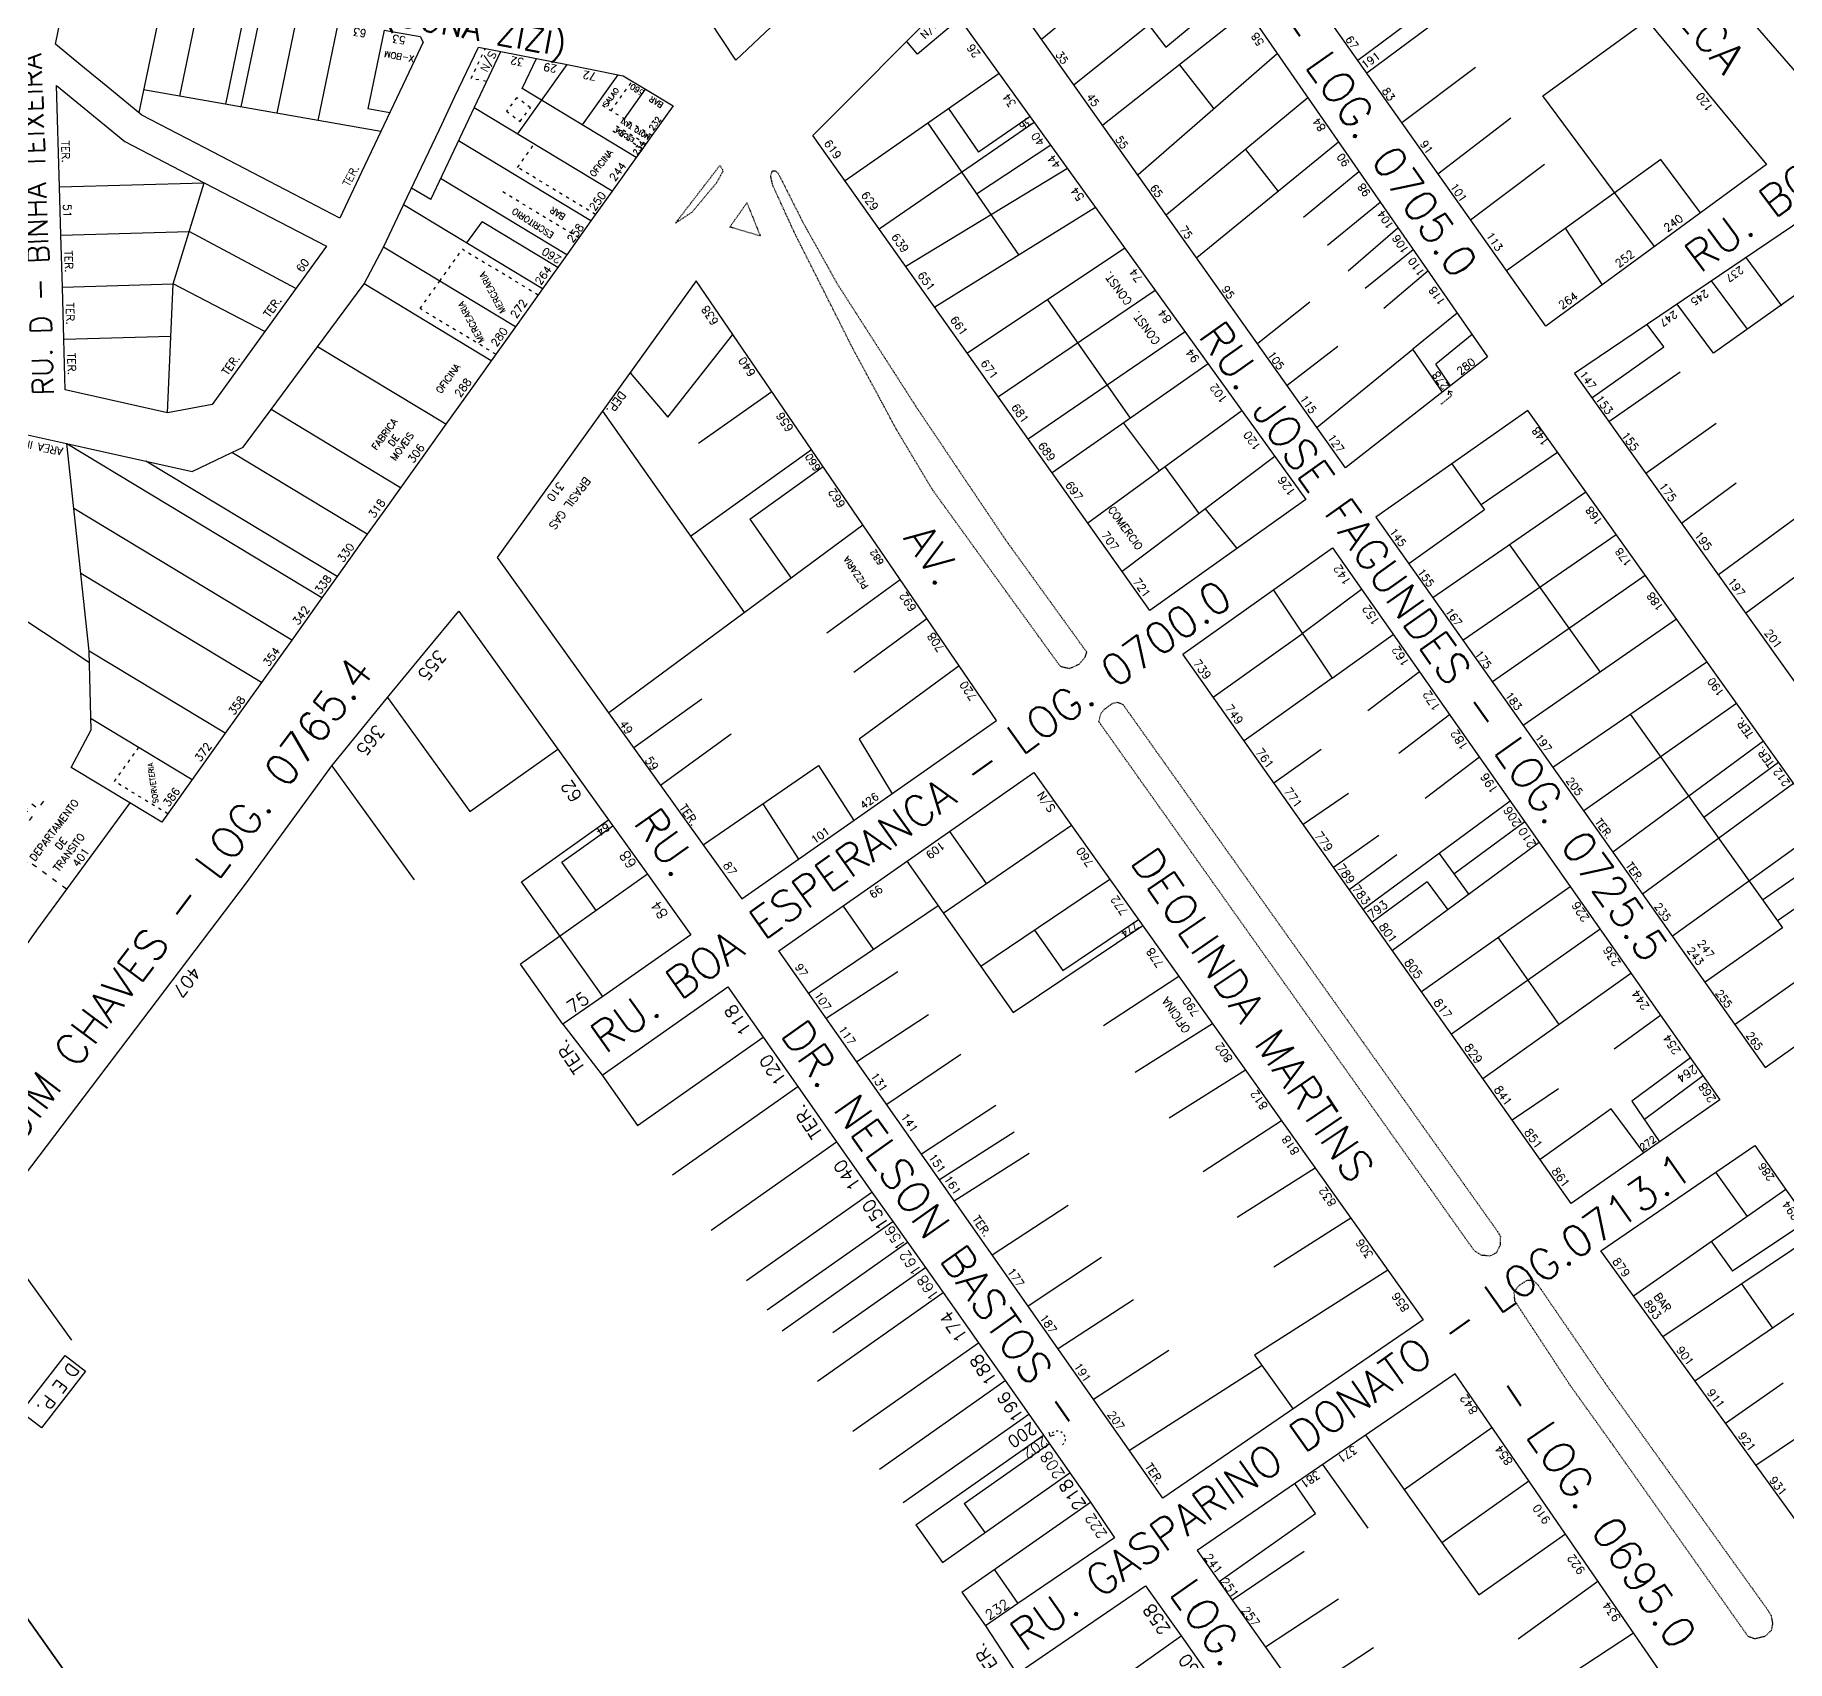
# Model space of a CAD drawing. Extents: x 714896 to 749292, y 8417558 to 8447149.
# Drawn here: x 739673.9 to 740010.7, y 8424883.3 to 8425195.8 of the extents above; entities that cross this region are included whole.
import ezdxf

# ---------------------------------------------------------------- set-up
doc = ezdxf.new("R2010")
doc.units = 0
doc.header["$MEASUREMENT"] = 0
doc.linetypes.add('ACAD_ISO03W100', pattern=[30, 12, -18])
for name, color, linetype in [('LOTE', 7, 'CONTINUOUS'), ('NUM-PORTA', 7, 'CONTINUOUS'), ('QUADRA', 6, 'CONTINUOUS'), ('REFERENCIA', 7, 'CONTINUOUS'), ('TEXTO', 7, 'CONTINUOUS'), ('TEXTODERUA', 3, 'CONTINUOUS')]:
    doc.layers.add(name, color=color, linetype=linetype)
doc.styles.add('ROMANS', font='ROMANS.SHX', dxfattribs={"height": 1.5})

msp = doc.modelspace()

# ---------------------------------------------------------------- linework, layer by layer
at = {"layer": 'LOTE', "color": 7}
for p, q in [((739894.97, 8425217.69, 514.87), (739867.43, 8425195.03, 521.22)), ((739901.37, 8425208.48, 514.87), (739873.66, 8425186.24, 521.22)), ((739891.3, 8425193.49, 519.41), (739904.28, 8425204.3, 514.87)), ((739942.13, 8425201.29, 515.83), (739928.2, 8425190.93, 515.13)), ((739949.7, 8425203.19, 516.12), (739929.93, 8425188.48, 515.13)), ((739851.64, 8425198.96, 525.82), (739843.55, 8425192.14, 524.89)), ((739907, 8425200.38, 514.87), (739879.18, 8425178.47, 521.22)), ((739963.77, 8425184.15, 516.21), (739983.79, 8425198.68, 516.81)), ((739843.55, 8425192.14, 524.89), (739841.51, 8425194.6, 525.82)), ((739888.08, 8425197.63, 519.64), (739891.3, 8425193.49, 519.02)), ((739912.69, 8425192.19, 514.87), (739885.94, 8425168.94, 521.22)), ((739859.22, 8425188.43, 525.83), (739829.63, 8425167.81, 516.09)), ((739893.94, 8425190.09, 518.52), (739900.52, 8425181.61, 517.25)), ((739950.82, 8425189.57, 515.93), (739936.62, 8425178.93, 515.13)), ((739849.51, 8425181.67, 522.4), (739855.26, 8425173.33, 522.17)), ((739918.55, 8425183.75, 514.87), (739891.39, 8425161.25, 521.22)), ((739985.2, 8425155.15, 518.01), (739963.77, 8425184.15, 516.21)), ((739866, 8425179.01, 525.84), (739836.21, 8425158.53, 516.11)), ((739845.52, 8425178.89, 522.46), (739863.03, 8425153.48, 521.76)), ((739865.19, 8425180.15, 525.84), (739855.26, 8425173.33, 522.6)), ((739957.61, 8425179.83, 516.05), (739943.58, 8425169.11, 515.13)), ((739869.16, 8425174.63, 525.84), (739854.92, 8425165.25, 521.25)), ((739924.47, 8425175.22, 514.87), (739897.26, 8425152.97, 521.22)), ((739906.57, 8425173.82, 516.08), (739912.86, 8425165.72, 514.87)), ((739964.06, 8425170.92, 516.22), (739949.88, 8425160.22, 515.13)), ((739986.46, 8425171.92, 518.61), (739956.77, 8425150.52, 515.13)), ((739994.08, 8425161.64, 518.01), (739986.46, 8425171.92, 518.61)), ((739872.37, 8425170.17, 525.84), (739841.31, 8425151.34, 516.12)), ((739917.75, 8425160.8, 518.47), (739928.38, 8425169.59, 514.87)), ((739877.79, 8425162.65, 525.85), (739846.86, 8425143.52, 516.13)), ((739922.39, 8425155.4, 518.35), (739932.47, 8425163.7, 514.87)), ((739926.32, 8425150.49, 518.31), (739935.91, 8425158.75, 514.87)), ((739975.21, 8425147.83, 518.01), (739968.14, 8425158.71, 516.46)), ((739883.41, 8425154.84, 525.85), (739853.13, 8425134.68, 516.15)), ((739929.63, 8425147.18, 518.21), (739938.81, 8425154.57, 514.87)), ((740021.8, 8425152.6, 515.62), (739996.56, 8425134.67, 517.08)), ((740009.71, 8425143.77, 517.06), (740002.81, 8425153.04, 515.71)), ((739933.2, 8425143.3, 518.17), (739941.65, 8425150.48, 514.87)), ((740003.08, 8425139.3, 517.06), (739996.18, 8425148.56, 515.71)), ((739889.25, 8425146.74, 525.86), (739859.09, 8425126.27, 516.17)), ((739884.52, 8425122.17, 521.13), (739868.59, 8425144.92, 521.52)), ((739918.94, 8425144.5, 519.58), (739908.94, 8425136.5, 521.22)), ((739996.56, 8425134.67, 517.08), (739989.55, 8425144.08, 515.71)), ((739947.28, 8425142.37, 514.87), (739938.74, 8425135.44)), ((739795.54, 8425122.39, 519.46), (739808.06, 8425138.28, 519.87)), ((739894.98, 8425138.78, 525.86), (739864.84, 8425118.17, 516.15)), ((739950.15, 8425138.25, 514.94), (739943.17, 8425132.55, 516.59)), ((739987.01, 8425135.88, 516.81), (739983.81, 8425140.21, 515.71)), ((739924.38, 8425135.97, 519.62), (739914.63, 8425128.48, 521.22)), ((739938.76, 8425135.4, 516.88), (739920.39, 8425120.37, 521.22)), ((739973.19, 8425126.1, 520.54), (739987.01, 8425135.88, 516.81)), ((739788.29, 8425130.9, 519.87), (739795.54, 8425122.39, 519.46)), ((739899.43, 8425132.6, 525.87), (739869.42, 8425111.7, 516.19)), ((739976.45, 8425121.54, 520.54), (739990.13, 8425131.1, 517.42)), ((739801.48, 8425117.36, 519.39), (739815.56, 8425127.29, 519.87)), ((740043.75, 8425126, 515.73), (739997.52, 8425092.04, 520.54)), ((739783, 8425123.54, 519.87), (739810.28, 8425084.77, 519.01)), ((739905.9, 8425123.61, 525.88), (739876.32, 8425101.97, 516.21)), ((739883.18, 8425121.24, 520.82), (739890.05, 8425111.97, 520.7)), ((739983.55, 8425111.6, 520.54), (739997.1, 8425121.24, 518.06)), ((739799.91, 8425099.51, 518.96), (739823.15, 8425116.17, 519.87)), ((739912.27, 8425114.78, 525.88), (739882.9, 8425092.69, 516.23)), ((739966.6, 8425115.58, 520.76), (739951.87, 8425105.52, 522.94)), ((739811.31, 8425102.76, 519.32), (739825.4, 8425112.87, 519.87)), ((739891.13, 8425112.76, 520.93), (739897.68, 8425103.78, 520.6)), ((739946.28, 8425113.38, 523.8), (739952.55, 8425104.57, 523.8)), ((739972.04, 8425107.94, 520.76), (739942.64, 8425087.62, 523.77)), ((739990.41, 8425101.99, 520.54), (740000.93, 8425109.77, 518.66)), ((739904.98, 8425097.14, 519.65), (739898.92, 8425104.72, 520.8)), ((739952.55, 8425104.57, 522.91), (739937.98, 8425094.19, 523.77)), ((739833.07, 8425101.64, 519.87), (739784.19, 8425065.52, 516.72)), ((739811.31, 8425102.76, 519.32), (739819.27, 8425091.45, 519.36)), ((740026.37, 8425102.06, 518.09), (740002.75, 8425084.72, 520.54)), ((739977.87, 8425099.76, 520.76), (739948.4, 8425079.47, 523.77)), ((739957.37, 8425097.81, 523.8), (739974.78, 8425073.38, 523.8)), ((739826.12, 8425080.93, 519.31), (739840.23, 8425091.15, 519.87)), ((739983.44, 8425091.94, 520.76), (739954.06, 8425071.47, 523.77)), ((739911.95, 8425089.14, 521.88), (739923.24, 8425072.2, 522.76)), ((739928.92, 8425089.23, 521.83), (739917.54, 8425080.76, 522.55)), ((739831.34, 8425073.36, 519.36), (739845.32, 8425083.7, 519.87)), ((739989.44, 8425083.54, 520.76), (739959.98, 8425063.11, 523.77)), ((739900.38, 8425068.57, 524.65), (739917.54, 8425080.76, 522.55)), ((739923.24, 8425072.2, 522.76), (739934.97, 8425080.61, 521.83)), ((739851.53, 8425074.6, 519.87), (739832.32, 8425060.5, 519.37)), ((739940.02, 8425073.43, 521.83), (739930.13, 8425065.9, 522.75)), ((739965.65, 8425055.11, 523.77), (739995.27, 8425075.35, 520.76)), ((739923.24, 8425072.2, 522.76), (739906.33, 8425060.16, 524.65)), ((739802.09, 8425068.14, 518.43), (739789.01, 8425058.79, 516.72)), ((740001, 8425067.31, 520.76), (739971.62, 8425046.68, 523.77)), ((739945.84, 8425065.14, 521.83), (739936.06, 8425057.69, 522.8)), ((739980.55, 8425065.29, 523.8), (740009.81, 8425024.23, 523.8)), ((739807.75, 8425061.42, 518.53), (739794.18, 8425051.58, 516.72)), ((739832.32, 8425060.5, 519.37), (739838.66, 8425049.99, 519.9)), ((740006.15, 8425060.09, 520.76), (739977.22, 8425038.76, 523.77)), ((739757.53, 8425046.55), (739774.4, 8425058.55)), ((739912.06, 8425052.05, 524.65), (739921.17, 8425058.55, 523.45)), ((739951.55, 8425057, 521.83), (739941.13, 8425049.07, 522.9)), ((739802.38, 8425040.14, 516.72), (739824.5, 8425055.44, 519.17)), ((739824.5, 8425055.44, 519.17), (739831.31, 8425044.85, 519.9)), ((740009.06, 8425056.02, 520.76), (739994.7, 8425045.43, 522.25)), ((739917.66, 8425044.13, 524.65), (739926.41, 8425050.07, 523.58)), ((740011.96, 8425051.95, 520.76), (739982.91, 8425030.7, 526.89)), ((739813.81, 8425048.05, 519.17), (739820.67, 8425037.38, 519.9)), ((739957.49, 8425048.54, 521.83), (739929.24, 8425027.75, 524.65)), ((739767.44, 8425033.05), (739784.16, 8425044.95)), ((739775.2, 8425036.86), (739784.98, 8425043.81)), ((739848.51, 8425027.05, 520.92), (739873.16, 8425043.94, 521.48)), ((739960.27, 8425044.59, 521.83), (739946.64, 8425034.55, 523.19)), ((740017.87, 8425043.65, 520.76), (739988.65, 8425022.62, 523.77)), ((739849.71, 8425042.72, 521.13), (739856.76, 8425032.7, 520.92)), ((739923.5, 8425035.86, 524.65), (739932.25, 8425042.04, 523.63)), ((739963.08, 8425040.58, 521.83), (739934.84, 8425019.84, 524.65)), ((740005.98, 8425029.6, 522.33), (740020.61, 8425039.81, 520.76)), ((739841.51, 8425037, 521.13), (739861.96, 8425007.95, 520.53)), ((739926.54, 8425031.56, 524.65), (739935.69, 8425038.29, 523.61)), ((739791.63, 8425034.55), (739767.21, 8425017.25)), ((739855.71, 8425016.83, 520.83), (739880.53, 8425033.56, 521.48)), ((739941.54, 8425033.07, 523.6), (739930.97, 8425025.3, 524.65)), ((740023.54, 8425035.69, 520.76), (740008.86, 8425025.57, 522.32)), ((739969.03, 8425032.1, 521.83), (739940.46, 8425011.88, 524.65)), ((739822.58, 8425011.67, 519.11), (739847.5, 8425028.5, 520.94)), ((739829.23, 8425028.39, 521.13), (739835.06, 8425020.1, 520.96)), ((740030.12, 8425026.47, 520.76), (740000.7, 8425005.6, 523.77)), ((739861.96, 8425007.95, 520.53), (739886.88, 8425024.64, 521.48)), ((739866.01, 8425023.77, 521.28), (739871.48, 8425016.01, 521.12)), ((739871.48, 8425016.01, 521.12), (739886.06, 8425025.78, 521.48)), ((739974.75, 8425023.96, 521.83), (739946.19, 8425003.78, 524.65)), ((740009.81, 8425024.23, 522.31), (739994.93, 8425013.74, 523.77)), ((739839.75, 8425015.74, 520.55), (739825.99, 8425006.81, 519.11)), ((739879.3, 8425005.45, 521.16), (739893.78, 8425014.94, 521.48)), ((739952.25, 8424995.22, 524.65), (739980.68, 8425015.52, 521.83)), ((739845.64, 8425007.46, 520.46), (739831.88, 8424998.42, 519.11)), ((739885.37, 8424996.46, 521.2), (739900.26, 8425005.82, 521.48)), ((739986.4, 8425007.38, 521.83), (739977.47, 8425000.91, 523.23)), ((739789.72, 8424986.22), (739813.87, 8425003.22)), ((739851.85, 8424999.87, 520.46), (739837.63, 8424990.23, 519.11)), ((739992.11, 8424999.24, 521.83), (739980.84, 8424990.87, 523.74)), ((739891.91, 8424987.71, 521.26), (739906.6, 8424996.9, 521.48)), ((739994.57, 8424995.74, 521.83), (739983.27, 8424987.39, 524.01)), ((739796.44, 8424976.72), (739820.54, 8424993.69)), ((739957.86, 8424987.28, 524.65), (739966.78, 8424993.32, 523.95)), ((739858.62, 8424990.06, 520.46), (739844.3, 8424980.73, 519.11)), ((739976.9, 8424989.42, 523.88), (739963.25, 8424979.66, 524.65)), ((739983.18, 8424980.95, 524.73), (739976.9, 8424989.42, 523.88)), ((739980.84, 8424990.87, 523.74), (739986.21, 8424983.06, 524.73)), ((739898.44, 8424977.35, 521.34), (739913.49, 8424987.2, 521.48)), ((739803.9, 8424966.08), (739828, 8424983.06)), ((739862.12, 8424984.93, 520.49), (739847.76, 8424975.79, 519.11)), ((739864.99, 8424980.84, 520.49), (739850.63, 8424971.7, 519.11)), ((739904.98, 8424968.59, 521.47), (739920, 8424978.05, 521.48)), ((740003.12, 8424968.72, 524.49), (739996.99, 8424977.25, 524.39)), ((739810.71, 8424956.42), (739834.79, 8424973.38)), ((740010.48, 8424973.91, 524.39), (739981.2, 8424953.4, 525.05)), ((739872.52, 8424970.86, 520.58), (739857.92, 8424961.32, 519.11)), ((739814.68, 8424950.78), (739838.83, 8424967.79)), ((739912.06, 8424959.05, 521.68), (739926.82, 8424968.45, 521.48)), ((740016.42, 8424965.47, 524.39), (739986.83, 8424945.61, 525.05)), ((740014.69, 8424967.92, 524.39), (740000.2, 8424958.2, 524.71)), ((739817.51, 8424946.76), (739841.66, 8424963.77)), ((739996.19, 8424963.85, 524.56), (740000.2, 8424958.2, 524.59)), ((739827.3, 8424946.43), (739845.06, 8424958.94)), ((739878.94, 8424960.83, 520.67), (739864.83, 8424951.48, 519.11)), ((739933.96, 8424958.41, 521.48), (739908.36, 8424942.08, 522.01)), ((740022.31, 8424957.09, 524.39), (739992.99, 8424937.09, 525.05)), ((740001.93, 8424955.75, 524.6), (740007.93, 8424947.28, 524.64)), ((739824.32, 8424937.09), (739848.47, 8424954.1)), ((739885.04, 8424952.68, 520.83), (739870.57, 8424943.3, 519.11)), ((739671.27, 8424931.11), (739679.72, 8424942.01)), ((739679.72, 8424942.01), (739683.61, 8424939)), ((739831.12, 8424927.43), (739855.27, 8424944.44)), ((739891.86, 8424942.94, 520.84), (739877.39, 8424933.57, 519.11)), ((739908.36, 8424942.08, 522.01), (739915.75, 8424931.71, 523.42)), ((739683.61, 8424939), (739675.17, 8424928.1)), ((739909.79, 8424940.09, 522.17), (739884.29, 8424923.75, 519.11)), ((740004.71, 8424920.9, 525.05), (740033.9, 8424940.61, 524.39)), ((739836.23, 8424920.18), (739860.38, 8424937.19)), ((739998.86, 8424928.98, 525.05), (740009.93, 8424936.78, 524.68)), ((739675.17, 8424928.1), (739671.27, 8424931.11)), ((739840.77, 8424913.74), (739864.92, 8424930.75)), ((739843.22, 8424909.45), (739867.75, 8424926.72)), ((739852.55, 8424913.57), (739868.9, 8424925.09)), ((739929.66, 8424926.69, 523.88), (739951.48, 8424895.99, 523.88)), ((739937.08, 8424916.26, 0.01), (739953.98, 8424928.19)), ((739848.33, 8424902.2), (739872.85, 8424919.48)), ((739921.41, 8424921.04, 523.88), (739930.1, 8424908.81, 523.88)), ((739920.03, 8424911.61, 524.05), (739916.06, 8424917.38, 523.88)), ((739944.32, 8424906.07, 0.01), (739961.07, 8424917.89)), ((739852.1, 8424896.48, 523.22), (739876.82, 8424913.84, 521.7)), ((739901.53, 8424898.53, 525.19), (739920.03, 8424911.61, 524.05)), ((739951.48, 8424895.99, 523.88), (739968.08, 8424907.7, 523.87)), ((739917.88, 8424904.35, 524.21), (739904.05, 8424894.97, 525.19)), ((739958.99, 8424887.54, 523.94), (739974.33, 8424898.61, 523.87)), ((739924.45, 8424895.18, 524.3), (739910.43, 8424885.95, 525.19)), ((739869.81, 8424870.82), (739894.21, 8424888.1)), ((739931.18, 8424885.82, 524.33), (739917.11, 8424876.5, 525.19))]:
    msp.add_line(p, q, dxfattribs=at)
at = {"layer": 'LOTE', "color": 7, "linetype": 'CONTINUOUS'}
msp.add_line((739628.15, 8425112.2, 510), (739684.38, 8425075.24, 510), dxfattribs=at)
at = {"layer": 'LOTE', "color": 7, "linetype": 'CONTINUOUS', "flags": 128}
for points in [[(739698.71, 8425204.21), (739693.86, 8425180.92)], [(739705.61, 8425203), (739701.67, 8425184.1)], [(739714.47, 8425201.43), (739710.53, 8425182.54)], [(739717.42, 8425200.91), (739713.49, 8425182.02)], [(739724.32, 8425199.69), (739720.38, 8425180.8)], [(739732.19, 8425198.3), (739728.26, 8425179.41)], [(739741.06, 8425196.73), (739737.91, 8425181.62)], [(739749.97, 8425164.19), (739763.45, 8425192.67)], [(739767.58, 8425185.52), (739770.32, 8425191.3)], [(739766.67, 8425176.76), (739776.2, 8425190.13)], [(739779.14, 8425178.55), (739786.01, 8425188.18)], [(739740.37, 8425177.27), (739694.78, 8425185.32)], [(739789.5, 8425172.29), (739767.58, 8425185.52)], [(739742.09, 8425180.88), (739737.91, 8425181.62)], [(739784.85, 8425165.78), (739758.31, 8425181.81)], [(739780.78, 8425160.08), (739755.31, 8425175.47)], [(739776.14, 8425153.57), (739751.88, 8425168.22)], [(739749.97, 8425164.19), (739746.3, 8425166.41)], [(739771.49, 8425147.06), (739744.77, 8425163.19)], [(739756.94, 8425155.85), (739759.84, 8425159.92)], [(739774.39, 8425151.13), (739759.84, 8425159.92)], [(739766.26, 8425139.74), (739740.91, 8425155.04)], [(739761.61, 8425133.22), (739737.19, 8425147.97)], [(739752.9, 8425121.02), (739728.24, 8425135.9)], [(739944.46, 8425127.18), (739938.74, 8425135.44)], [(739946.03, 8425128.42), (739943.17, 8425132.55)], [(739744.18, 8425108.81), (739719.29, 8425123.84)], [(739692.16, 8425048.21), (739680.88, 8425055.02), (739684.7, 8425062.26), (739684.33, 8425077.39), (739680.03, 8425117.31)], [(739729.08, 8425087.64), (739680.03, 8425117.26)], [(739731.99, 8425091.71), (739695.23, 8425113.91)], [(739737.79, 8425099.85), (739711.78, 8425115.56)], [(739723.27, 8425079.5), (739681.37, 8425104.8)], [(739717.46, 8425071.36), (739682.72, 8425092.34)], [(739710.49, 8425061.6), (739684.33, 8425077.39)], [(739704.1, 8425052.64), (739684.68, 8425064.37)], [(739943.8, 8425038.47), (739949.51, 8425030.61)], [(739941.54, 8425033.07), (739945.48, 8425027.65)], [(739955.16, 8425022.28), (739966.84, 8425005.64)]]:
    msp.add_lwpolyline(points, dxfattribs=at)
at = {"layer": 'LOTE', "color": 7, "linetype": 'ACAD_ISO03W100', "ltscale": 0.05, "flags": 128}
for points in [[(739757.78, 8425187.48), (739760.51, 8425193.25)], [(739760.72, 8425186.89), (739757.78, 8425187.48)], [(739784.64, 8425181.26), (739788.71, 8425186.95)], [(739792.51, 8425176.51), (739782.15, 8425182.77)], [(739790.66, 8425173.92), (739784.44, 8425177.68)], [(739791.35, 8425174.88), (739785.1, 8425178.66)], [(739766.67, 8425170.36), (739769.86, 8425174.83)], [(739781.65, 8425161.31), (739766.67, 8425170.36)], [(739778.46, 8425156.83), (739763.47, 8425165.88)], [(739751.71, 8425148.52), (739756.06, 8425154.63)], [(739770.62, 8425145.84), (739756.06, 8425154.63)], [(739747.93, 8425143.23), (739751.71, 8425148.52)], [(739762.48, 8425134.45), (739747.93, 8425143.23)], [(739689.18, 8425052.33), (739693.83, 8425058.85)], [(739699.45, 8425046.13), (739689.18, 8425052.33)]]:
    msp.add_lwpolyline(points, dxfattribs=at)
at = {"layer": 'LOTE', "color": 7, "ltscale": 0.05, "flags": 128}
msp.add_lwpolyline([(739787.21, 8425179.71), (739791.28, 8425185.4)], dxfattribs=at)
at = {"layer": 'LOTE', "color": 7, "linetype": 'ACAD_ISO03W100', "ltscale": 0.05, "elevation": -510}
msp.add_lwpolyline([(739764.54, 8425181.2), (739767.15, 8425179.22), (739769.14, 8425181.84), (739766.53, 8425183.82)], close=True, dxfattribs=at)
at = {"layer": 'LOTE', "color": 7, "linetype": 'CONTINUOUS'}
for points in [[(739678.62, 8425166.65), (739706.41, 8425167.44)], [(739678.88, 8425157.37), (739703.55, 8425158.08)]]:
    msp.add_lwpolyline(points, dxfattribs=at)
for points, elevation in [([(739699.36, 8425123.23), (739700.47, 8425147.98), (739706.41, 8425167.44)], 510), ([(739724.06, 8425147.1), (739703.55, 8425158.08)], 510), ([(739679.17, 8425147.38), (739700.47, 8425147.98)], 509.31), ([(739718.09, 8425138.83), (739700.47, 8425147.98)], 510), ([(739679.45, 8425137.38), (739700.02, 8425137.97)], 509.31)]:
    msp.add_lwpolyline(points, dxfattribs=dict(at, elevation=elevation))
at = {"layer": 'LOTE', "color": 7, "linetype": 'ACAD_ISO03W100', "ltscale": 0.005}
for points, elevation in [([(739797.02, 8425159.66), (739805.57, 8425170.76), (739806.18, 8425169.75), (739804.96, 8425167.48), (739800.15, 8425161.73), (739797.02, 8425159.66)], 513.52), ([(739816.85, 8425169.08), (739821.54, 8425159.78), (739828.13, 8425147.99), (739843.32, 8425124.31), (739860.48, 8425098.78), (739876.05, 8425077.24), (739875.68, 8425076.09), (739874.53, 8425074.81), (739872.77, 8425074.02), (739871.2, 8425074.36), (739870.88, 8425074.63), (739846.45, 8425108.38), (739839.56, 8425119.9), (739831.06, 8425135.69), (739819.96, 8425157.7), (739815.71, 8425166.96), (739815.33, 8425168.74), (739815.68, 8425169.69), (739816.21, 8425169.7), (739816.71, 8425169.3), (739816.85, 8425169.08)], 513.6), ([(739813.33, 8425157.2), (739807.48, 8425158.92), (739810.76, 8425163.57), (739813.33, 8425157.2)], 513.92), ([(739950.59, 8424962.13), (739878.39, 8425063.85), (739878.81, 8425065.4), (739879.48, 8425066.22), (739881.08, 8425067.38), (739881.95, 8425067.57), (739883.02, 8425067.18), (739955.13, 8424965.73), (739955.59, 8424964.85), (739955.53, 8424963.23), (739954.81, 8424961.73), (739953.59, 8424961.12), (739952.01, 8424961.25), (739950.59, 8424962.13)], 522.08), ([(740003.21, 8424888), (739977.19, 8424924.85), (739968.99, 8424936.29), (739958.39, 8424952.45), (739958.23, 8424954.24), (739959.19, 8424955.47), (739960.68, 8424956.45), (739961.47, 8424956.51), (739962.11, 8424956.27), (739962.84, 8424955.55), (739976.12, 8424936.13), (740007.13, 8424892.89), (740007.64, 8424891.97), (740007.91, 8424890.41), (740007.64, 8424889.15), (740006.49, 8424888), (740004.47, 8424887.52), (740003.21, 8424888)], 522.79)]:
    msp.add_lwpolyline(points, close=True, dxfattribs=dict(at, elevation=elevation))
at = {"layer": 'LOTE', "color": 3, "linetype": 'ACAD_ISO03W100', "ltscale": 0.002, "flags": 128}
msp.add_lwpolyline([(739944.14, 8425124.84), (739946.27, 8425126.53), (739945.58, 8425127.44)], dxfattribs=at)
at = {"layer": 'LOTE', "color": 3, "linetype": 'CONTINUOUS', "flags": 128}
for points in [[(739945.62, 8425127.41), (739945.57, 8425126.66)], [(739945.58, 8425127.44), (739946.39, 8425127.21)]]:
    msp.add_lwpolyline(points, dxfattribs=at)
at = {"layer": 'LOTE', "color": 7}
for points in [[(739741.7, 8425068.49), (739757.53, 8425046.55)], [(739730.97, 8425055.38), (739746.8, 8425033.44)], [(739781.78, 8425027.57), (739775.2, 8425036.86)], [(739783.04, 8425011.03), (739767.44, 8425033.05)], [(739775.4, 8425005.68), (739767.21, 8425017.25)], [(739782.91, 8424995.87), (739789.72, 8424986.22)], [(739664.81, 8424967.3), (739680.94, 8424944.94)], [(739858.32, 8424900.79), (739862.85, 8424894.35)], [(739852.1, 8424896.48), (739856.63, 8424890.03)]]:
    msp.add_lwpolyline(points, dxfattribs=at)
at = {"layer": 'LOTE', "color": 7, "flags": 128}
for points in [[(739869.03, 8424926.5), (739868.86, 8424927.28)], [(739869.03, 8424926.5), (739869.91, 8424926.74)], [(739852.55, 8424913.57), (739856.5, 8424907.96)], [(739843.22, 8424909.45), (739848.33, 8424902.2)], [(739981.19, 8424888.65), (739931.6, 8424856.01)]]:
    msp.add_lwpolyline(points, dxfattribs=at)
at = {"layer": 'LOTE', "color": 7, "linetype": 'ACAD_ISO03W100', "ltscale": 0.03, "flags": 128}
msp.add_lwpolyline([(739871.45, 8424924.8), (739871.82, 8424925.28), (739871.97, 8424925.78), (739872.02, 8424926.25), (739871.82, 8424926.64), (739871.58, 8424926.99), (739870.95, 8424927.4), (739870.56, 8424927.48), (739869.92, 8424927.39), (739869.54, 8424927.18), (739869.03, 8424926.5)], dxfattribs=at)
at = {"layer": 'QUADRA', "color": 6}
for points in [[(739969.14, 8425326.69), (739927.28, 8425286.51), (740018.65, 8425181.43), (740066.94, 8425216.18), (739969.14, 8425326.69)], [(739800.5, 8425306.36), (739859.01, 8425238.52), (739808.61, 8425191.02), (739759.19, 8425265.89), (739800.5, 8425306.36)], [(740006.76, 8425170.94), (739964.34, 8425139.83), (739889.72, 8425245.33), (739918.25, 8425277.9), (740006.76, 8425170.94)], [(739953.13, 8425133.95), (739925.84, 8425112.65), (739853.1, 8425215.23), (739880.94, 8425238.07), (739953.13, 8425133.95)], [(739849.22, 8425202.31), (739918.2, 8425106.54), (739888.23, 8425085.18), (739823.44, 8425176.53), (739849.22, 8425202.31)], [(740093.45, 8425059.92), (740031.49, 8425142.37), (740014.12, 8425160.67), (739969.86, 8425130.78), (740045.48, 8425024.88), (740093.45, 8425059.92)], [(739858.74, 8425064.04), (739801.01, 8425148.6), (739762.76, 8425095.37), (739809.81, 8425029.77), (739858.74, 8425064.04)], [(740006.5, 8424997.36), (740035.95, 8425018.29), (739960.88, 8425123.62), (739931.66, 8425103.12), (740006.5, 8424997.36)], [(739923.31, 8425097.22), (739997.8, 8424991.14), (739969.23, 8424971.2), (739894.56, 8425076.79), (739923.31, 8425097.22)], [(739940.77, 8424948.83), (739890.72, 8424914.58), (739816.9, 8425019.76), (739865.94, 8425054.09), (739940.77, 8424948.83)], [(740004.51, 8424982.4), (740049.35, 8424918.64), (740020.69, 8424898.8), (739974.91, 8424962.09), (740004.51, 8424982.4)], [(739990.05, 8424773.37), (740037.52, 8424806.87), (739946.89, 8424938.48), (739897.29, 8424904.53), (739990.05, 8424773.37)]]:
    msp.add_lwpolyline(points, close=True, dxfattribs=at)
at = {"layer": 'QUADRA', "linetype": 'CONTINUOUS'}
msp.add_lwpolyline([(739741.06, 8425196.73), (739747.95, 8425195.52), (739748.51, 8425194.44), (739745.18, 8425187.42), (739740.37, 8425177.27), (739736.68, 8425169.47), (739732.49, 8425160.63), (739723.67, 8425165.23), (739715.77, 8425169.33), (739706.55, 8425174.13), (739694.48, 8425180.41), (739688.59, 8425185.23), (739682.74, 8425190.03), (739677.84, 8425194.04), (739679.47, 8425201.89)], dxfattribs=at)
at = {"layer": 'QUADRA', "linetype": 'CONTINUOUS', "flags": 128}
msp.add_lwpolyline([(739670.75, 8425119.38), (739683.42, 8425116.55), (739695.23, 8425113.91), (739704.14, 8425111.91), (739711.78, 8425115.56), (739713.92, 8425116.59), (739719.29, 8425123.84), (739728.24, 8425135.9), (739737.19, 8425147.97), (739740.91, 8425155.04), (739744.77, 8425163.19), (739748.2, 8425170.44), (739751.64, 8425177.68), (739754.64, 8425184.02), (739759.14, 8425193.52), (739759.14, 8425193.52), (739763.45, 8425192.67), (739770.32, 8425191.3), (739776.2, 8425190.13), (739786.01, 8425188.18), (739786.99, 8425187.98), (739791.28, 8425185.4), (739796.57, 8425182.21), (739792.51, 8425176.51), (739790.66, 8425173.92), (739789.5, 8425172.29), (739784.85, 8425165.78), (739780.78, 8425160.08), (739776.14, 8425153.57), (739771.49, 8425147.06), (739766.26, 8425139.74), (739761.61, 8425133.22), (739757.79, 8425127.87), (739752.9, 8425121.02), (739748.67, 8425115.08), (739744.18, 8425108.81), (739741.17, 8425104.58), (739737.79, 8425099.85), (739731.99, 8425091.71), (739729.08, 8425087.64), (739723.27, 8425079.5), (739717.46, 8425071.36), (739710.49, 8425061.6), (739698.29, 8425044.5), (739692.16, 8425048.21), (739687.3, 8425041.6), (739674.21, 8425023.76), (739656.98, 8424999.21)], dxfattribs=at)
at = {"layer": 'QUADRA', "linetype": 'CONTINUOUS', "elevation": 510}
msp.add_lwpolyline([(739679.73, 8425127.62), (739679.45, 8425137.38), (739679.17, 8425147.38), (739678.88, 8425157.37), (739678.62, 8425166.65), (739678.06, 8425186.1), (739691.16, 8425175.37), (739706.41, 8425167.44), (739729.92, 8425155.21), (739718.09, 8425138.83), (739707.95, 8425124.82), (739699.36, 8425123.23), (739679.73, 8425127.62)], close=True, dxfattribs=at)
at = {"layer": 'QUADRA', "color": 6, "linetype": 'CONTINUOUS'}
for points in [[(739664.81, 8424967.3), (739714.59, 8425032.83), (739730.97, 8425055.38), (739741.7, 8425068.49), (739748.93, 8425077.29), (739755.37, 8425085.08), (739774.4, 8425058.55), (739784.16, 8425044.95), (739791.63, 8425034.55), (739799.98, 8425022.89), (739783.04, 8425011.03), (739775.4, 8425005.68), (739782.91, 8424995.87), (739807.07, 8425012.89), (739813.87, 8425003.22), (739820.54, 8424993.69), (739828, 8424983.06), (739834.79, 8424973.38), (739838.83, 8424967.79), (739841.66, 8424963.77), (739848.47, 8424954.1), (739855.27, 8424944.44), (739860.38, 8424937.19), (739864.92, 8424930.75), (739867.75, 8424926.72), (739872.85, 8424919.48), (739876.82, 8424913.84), (739881.39, 8424906.97), (739862.85, 8424894.35), (739856.63, 8424890.03), (739862.63, 8424880.8), (739887.39, 8424897.75), (739894.21, 8424888.1), (739901.04, 8424878.46)], [(739894.81, 8424589.31), (739882.48, 8424594.42), (739641.21, 8424935.56)]]:
    msp.add_lwpolyline(points, dxfattribs=at)
at = {"layer": 'QUADRA', "color": 6, "linetype": 'CONTINUOUS', "elevation": 516.65}
msp.add_lwpolyline([(739641.21, 8424935.56), (739882.48, 8424594.42), (740141.93, 8424486.91)], dxfattribs=at)
at = {"layer": 'REFERENCIA', "linetype": 'ACAD_ISO03W100', "ltscale": 0.08, "elevation": 510, "flags": 128}
msp.add_lwpolyline([(739679.98, 8425031.62), (739672.56, 8425037.06), (739670.67, 8425034.48), (739667.15, 8425037.06), (739673.52, 8425045.74), (739672.1, 8425046.78), (739673.11, 8425048.15), (739674.53, 8425047.11), (739676.37, 8425049.62)], dxfattribs=at)

# ---------------------------------------------------------------- texts
at = {"layer": 'NUM-PORTA', "color": 7, "style": 'ROMANS'}
for s, height, rotation, p in [('S/N', 1.445, 224.7687, (739846.76, 8425198.81)), ('63', 1.492, 170.1904, (739737.73, 8425196.81, 509.61)), ('53', 1.492, 170.1904, (739745.26, 8425195.47, 509.61)), ('58', 1.486, 124.8431, (739910.24, 8425194.4)), ('67', 1.498, 304.645, (739925.71, 8425195.02)), ('S/N', 1.5, 242.3168, (739761.36, 8425192.91, 509.61)), ('32', 1.5, 170.1114, (739767.99, 8425191.28, 509.61)), ('26', 1.55, 126.2075, (739855.74, 8425192.15)), ('35', 1.467, 305.2147, (739870.01, 8425192.1)), ('191', 1.498, 34.645, (739929.51, 8425189.25)), ('29', 1.5, 170.1114, (739774.32, 8425190.02, 509.61)), ('72', 1.5, 170.1114, (739781.9, 8425188.53, 509.61)), ('560', 1.1, 148.2112, (739791.13, 8425185.04, -510)), ('34', 1.55, 126.2211, (739862.6, 8425182.62)), ('83', 1.498, 304.645, (739932.74, 8425185.08)), ('120', 1.503, 125.9905, (739996.59, 8425181.83)), ('45', 1.468, 305.2131, (739875.94, 8425183.93)), ('232', 1.1, 54.8502, (739792.73, 8425177.35, -510)), ('36', 1.4, 216.2211, (739864.82, 8425180.04)), ('84', 1.5, 124.7999, (739922.12, 8425177.95)), ('234', 1.1, 54.8502, (739789.63, 8425172.65, -510)), ('619', 1.542, 305.8383, (739825.47, 8425175.02)), ('40', 1.55, 126.2311, (739868.1, 8425175.17, -525.84)), ('55', 1.467, 305.1836, (739881.49, 8425175.78)), ('91', 1.499, 304.6506, (739940.07, 8425174.91)), ('244', 1.5, 54.0593, (739785.4, 8425167.57, -510)), ('44', 1.55, 126.2311, (739871.23, 8425170.82, -525.84)), ('90', 1.486, 124.7999, (739926.72, 8425171.17)), ('250', 1.5, 54.2057, (739781.52, 8425161.9, -510)), ('629', 1.541, 305.8497, (739832.62, 8425165.08)), ('54', 1.55, 126.2311, (739875.69, 8425164.63)), ('65', 1.467, 305.1854, (739888.17, 8425166.46)), ('98', 1.486, 124.8029, (739930.7, 8425165.43)), ('101', 1.499, 304.6433, (739945.86, 8425166.7)), ('104', 1.486, 124.7878, (739935.22, 8425159.17)), ('240', 1.537, 37.0406, (739987.72, 8425157.88)), ('258', 1.497, 54.1901, (739777.27, 8425155.77, -510)), ('639', 1.541, 305.8487, (739838.44, 8425157.02)), ('75', 1.467, 305.1864, (739893.87, 8425158.49)), ('113', 1.5, 304.654, (739952.75, 8425157.27)), ('260', 1.5, 148.2359, (739775.24, 8425153.05, -510)), ('106', 1.486, 124.8397, (739938.11, 8425154.49)), ('252', 1.537, 37.0406, (739978.37, 8425151.02)), ('264', 1.5, 54.2616, (739771.1, 8425147.62, -510)), ('74', 1.55, 126.2301, (739886.95, 8425148.99)), ('110', 1.486, 124.8546, (739941.13, 8425150.13)), ('237', 1.404, 214.9389, (740001.7, 8425151.49)), ('651', 1.542, 305.847, (739843.47, 8425149.68)), ('95', 1.467, 305.1809, (739901.94, 8425146.98)), ('118', 1.486, 124.8749, (739945.11, 8425144.53)), ('272', 1.5, 54.2337, (739766.39, 8425141.22, -510)), ('264', 1.534, 34.6694, (739967.42, 8425143.04)), ('245', 1.404, 214.9389, (739994.99, 8425146.96)), ('638', 1.548, 123.9305, (739805.39, 8425140.7)), ('661', 1.541, 305.846, (739849.74, 8425141.11)), ('84', 1.55, 126.223, (739892.5, 8425141.12)), ('247', 1.404, 214.9389, (739988.99, 8425142.91)), ('280', 1.5, 53.8802, (739762.63, 8425135.8, -510)), ('640', 1.55, 123.8268, (739812.52, 8425130.82)), ('94', 1.55, 126.2123, (739897.83, 8425133.57)), ('105', 1.467, 305.1796, (739910.78, 8425134.38)), ('671', 1.541, 305.8444, (739855.58, 8425132.75)), ('278', 1.486, 125.3426, (739945.81, 8425128.28)), ('280', 1.486, 38.271, (739947.94, 8425130.37)), ('147', 1.471, 305.8104, (739970.69, 8425130.59)), ('288', 1.5, 53.8802, (739755.66, 8425126.04, -510)), ('102', 1.55, 126.1859, (739903.22, 8425125.79)), ('681', 1.541, 305.8418, (739861.49, 8425124.28)), ('115', 1.467, 305.2192, (739916.96, 8425125.96)), ('153', 1.535, 306.5933, (739973.76, 8425125.87)), ('656', 1.55, 123.8133, (739819.8, 8425120.2)), ('148', 1.48, 126.4501, (739965, 8425117.59)), ('306', 1.5, 53.8802, (739746.64, 8425113.4, -510)), ('689', 1.541, 305.8391, (739866.61, 8425116.91)), ('120', 1.55, 126.1311, (739909.68, 8425116.67)), ('127', 1.468, 305.2926, (739922.3, 8425118.45)), ('155', 1.54, 306.65, (739978.74, 8425118.85)), ('660', 1.4, 123.8116, (739825.01, 8425112.58)), ('126', 1.55, 125.8515, (739916.31, 8425107.94)), ('662', 1.55, 123.8116, (739829.78, 8425105.56)), ('697', 1.541, 305.8345, (739871.87, 8425109.35)), ('175', 1.54, 306.6677, (739985.97, 8425109.08)), ('318', 1.5, 53.8802, (739739.1, 8425102.84, -510)), ('168', 1.48, 126.4433, (739975.32, 8425102.33)), ('707', 1.542, 305.8076, (739878.79, 8425099.73)), ('145', 1.476, 306.4092, (739934.16, 8425100.35)), ('195', 1.54, 306.6677, (739992.79, 8425099.71)), ('330', 1.5, 53.9803, (739733.14, 8425094.34, -510)), ('178', 1.48, 126.4414, (739980.97, 8425094.36)), ('142', 1.605, 123.212, (739926.99, 8425090.75)), ('338', 1.5, 53.9803, (739728.78, 8425088.22, -510)), ('721', 1.542, 305.7582, (739884.87, 8425090.77)), ('155', 1.47, 306.3961, (739939.56, 8425092.59)), ('197', 1.541, 306.6742, (739999.17, 8425090.81)), ('692', 1.549, 123.8182, (739843.45, 8425085.64)), ('188', 1.48, 126.4414, (739987.06, 8425085.83)), ('342', 1.5, 53.9803, (739724.52, 8425082.26, -510)), ('152', 1.606, 123.1551, (739932.54, 8425083.03)), ('167', 1.469, 306.3939, (739944.91, 8425085.04)), ('708', 1.549, 123.8266, (739848.82, 8425077.87)), ('201', 1.541, 306.6742, (740006.24, 8425080.91)), ('354', 1.5, 53.9803, (739718.86, 8425074.32, -510)), ('355', 2.462, 231.3784, (739751.27, 8425077.91)), ('162', 1.607, 123.1373, (739938.2, 8425075.12)), ('175', 1.469, 306.3931, (739950.6, 8425076.86)), ('739', 1.599, 306.354, (739896.43, 8425075.08)), ('720', 1.544, 123.9366, (739855.06, 8425068.55)), ('172', 1.606, 123.138, (739944.16, 8425066.56)), ('190', 1.48, 126.4347, (739998.71, 8425069.4)), ('358', 1.49, 53.9803, (739712.17, 8425064.97, -510)), ('749', 1.602, 306.3022, (739902.58, 8425066.41)), ('183', 1.469, 306.3908, (739956.43, 8425068.88)), ('49', 1.566, 305.1368, (739786.15, 8425063.41)), ('372', 1.5, 53.9803, (739705.7, 8425056, -510)), ('365', 2.462, 231.3784, (739739.43, 8425063.49)), ('182', 1.607, 123.1299, (739949.49, 8425059.04)), ('197', 1.469, 306.3894, (739962.16, 8425060.81)), ('59', 1.566, 305.1382, (739791.05, 8425056.46)), ('761', 1.603, 306.296, (739908.43, 8425058.01)), ('196', 1.606, 123.1323, (739955.23, 8425050.71)), ('205', 1.469, 306.3868, (739968.14, 8425052.48)), ('212', 1.48, 126.4268, (740011.37, 8425052.06)), ('386', 1.5, 53.9803, (739699.63, 8425047.36, -510)), ('62', 2.462, 124.4089, (739779.22, 8425049.43)), ('426', 1.474, 35.6628, (739833.2, 8425046.91)), ('S/N', 1.55, 124.6096, (739870.16, 8425047.11)), ('771', 1.603, 306.293, (739913.88, 8425050.45)), ('206', 1.606, 123.1323, (739959.7, 8425044.27)), ('64', 1.5, 214.4089, (739783.76, 8425044.47)), ('101', 1.474, 35.6628, (739823.78, 8425040.27)), ('210', 1.606, 123.1323, (739962.52, 8425040.25)), ('109', 1.505, 218.2189, (739848.05, 8425040.89)), ('760', 1.552, 124.674, (739877.53, 8425036.62)), ('779', 1.603, 306.2923, (739919.79, 8425041.98)), ('401', 1.5, 53.9803, (739682.19, 8425035.75)), ('68', 2, 124.4089, (739789.69, 8425036.48)), ('87', 1.566, 305.1382, (739806.08, 8425036.24)), ('789', 1.603, 306.2933, (739924.04, 8425035.76)), ('99', 1.505, 218.2189, (739836.11, 8425032.53)), ('772', 1.553, 124.6893, (739884.12, 8425027.31)), ('783', 1.603, 306.2917, (739926.98, 8425031.76)), ('793', 1.603, 36.2913, (739930.81, 8425025.88)), ('84', 2, 124.4089, (739795.72, 8425026.79)), ('226', 1.606, 123.1248, (739972.8, 8425026)), ('235', 1.469, 306.3841, (739985.08, 8425028.34)), ('774', 1.4, 214.6893, (739885.44, 8425025.51)), ('801', 1.603, 306.2913, (739932.15, 8425024.44)), ('778', 1.553, 124.6761, (739890.97, 8425017.27)), ('236', 1.606, 123.1248, (739978.82, 8425017.43)), ('243', 1.47, 306.3664, (739991.36, 8425019.86)), ('247', 1.478, 306.2726, (739993.39, 8425021.24)), ('407', 2.462, 231.3784, (739704.16, 8425017.05)), ('97', 1.505, 302.1959, (739819.92, 8425016.75)), ('805', 1.603, 306.2906, (739937.02, 8425017.55)), ('75', 2.462, 34.4089, (739777.2, 8425007.67)), ('118', 2.462, 123.8949, (739811.79, 8425004.51)), ('107', 1.531, 304.3715, (739823.59, 8425011.32)), ('790', 1.553, 124.6907, (739897.86, 8425007.86)), ('817', 1.602, 306.2871, (739942.66, 8425009.87)), ('244', 1.602, 123.1565, (739984.31, 8425009.05)), ('255', 1.47, 306.3677, (739996.86, 8425011.65)), ('117', 1.533, 304.4433, (739828.26, 8425004.73)), ('254', 1.602, 123.1565, (739990.32, 8425000.49)), ('265', 1.473, 306.3124, (740002.71, 8425003.55)), ('120', 2.462, 123.8949, (739818.53, 8424994.91)), ('802', 1.553, 124.6935, (739904.22, 8424999.02)), ('829', 1.603, 306.2898, (739948.55, 8425001.23)), ('131', 1.533, 304.4676, (739834.43, 8424995.76)), ('264', 1.605, 213.1209, (739992.79, 8424997.96)), ('812', 1.553, 124.7097, (739910.98, 8424989.93)), ('841', 1.602, 306.2892, (739954.26, 8424993.14)), ('268', 1.559, 123.3827, (739997.09, 8424991.26)), ('141', 1.533, 304.4541, (739840.27, 8424987.92)), ('818', 1.553, 124.69, (739917.03, 8424981.21)), ('851', 1.601, 306.2877, (739960.07, 8424984.9)), ('272', 1.315, 36.1354, (739982.97, 8424981.29)), ('140', 2.462, 123.8949, (739832.8, 8424974.72)), ('151', 1.533, 304.4641, (739845.58, 8424980.15, -519.11)), ('286', 1.432, 125.1924, (740008.35, 8424976.2)), ('161', 1.533, 304.4641, (739848.54, 8424975.95, -519.11)), ('861', 1.599, 306.284, (739965.34, 8424977.42)), ('832', 1.553, 124.6766, (739924.13, 8424971.31)), ('150', 2.462, 123.8949, (739838.27, 8424967.07)), ('294', 1.534, 125.2052, (740013.21, 8424968.69)), ('156', 1.924, 123.8949, (739841.43, 8424963.06)), ('162', 2, 123.8949, (739844.45, 8424958.21)), ('306', 1.553, 124.6766, (739931.24, 8424961.31)), ('879', 1.543, 306.8097, (739977.03, 8424960.08)), ('168', 2, 123.8949, (739847.82, 8424953.43)), ('177', 1.533, 304.4492, (739860.7, 8424958.19)), ('856', 1.553, 126.0303, (739938.19, 8424951.09)), ('893', 1.54, 306.95, (739983.02, 8424951.95)), ('174', 2.5, 123.8949, (739853.35, 8424945.57)), ('187', 1.533, 304.4492, (739866.95, 8424949.28)), ('188', 2.462, 123.8949, (739858.97, 8424937.29)), ('901', 1.539, 306.9836, (739989.3, 8424943.06)), ('191', 1.533, 304.4492, (739873.51, 8424939.94)), ('911', 1.539, 306.9913, (739995.2, 8424934.86)), ('196', 2.4, 123.8949, (739864.11, 8424930.22)), ('842', 1.581, 125.3135, (739951.35, 8424931.4)), ('200', 2.3, 213.8949, (739865.53, 8424929.31)), ('207', 1.533, 304.4492, (739879.99, 8424930.7)), ('202', 2, 215.1271, (739867.77, 8424926.55)), ('921', 1.539, 306.9943, (740001.16, 8424926.57)), ('208', 2.2, 123.8949, (739871.95, 8424919.18)), ('371', 1.545, 214.4215, (739927.4, 8424924.81)), ('854', 1.581, 125.3135, (739958.07, 8424921.63)), ('381', 1.545, 214.4215, (739920.28, 8424919.93)), ('931', 1.539, 307.0009, (740007.17, 8424918.04)), ('218', 2.462, 123.8949, (739876.1, 8424913.31)), ('222', 1.97, 123.8949, (739880.07, 8424907.67)), ('910', 1.581, 125.3135, (739965.31, 8424910.31)), ('241', 1.61, 305.9747, (739898.55, 8424903.21)), ('922', 1.581, 125.3135, (739971.96, 8424900.66)), ('251', 1.619, 306.1882, (739901.66, 8424898.57)), ('232', 1.9, 33.8949, (739857.34, 8424891.05)), ('258', 2.462, 125.359, (739892.33, 8424889.42)), ('257', 1.619, 306.1907, (739905.71, 8424893.03)), ('934', 1.581, 125.3135, (739978.79, 8424891.55)), ('260', 2.462, 125.359, (739899.16, 8424879.77))]:
    msp.add_text(s, height=height, rotation=rotation, dxfattribs=at).set_placement(p)
at = {"layer": 'NUM-PORTA', "style": 'ROMANS'}
for s, height, rotation, p in [('51', 1.5, 271.7289, (739679.33, 8425163.3, 510.69)), ('60', 1.5, 54.4984, (739725.24, 8425150.06, 510.69)), ('310', 1.534, 233.6383, (739774.53, 8425110.06)), ('682', 1.233, 123.8699, (739837.15, 8425094.47))]:
    msp.add_text(s, height=height, rotation=rotation, dxfattribs=at).set_placement(p)
at = {"layer": 'TEXTO', "color": 7, "style": 'ROMANS'}
for s, height, rotation, p in [('X-BOM', 1.2, 170.1904, (739746.87, 8425191.79, 509.61)), ('SALAO', 1, 53.5156, (739783.83, 8425181.93, -510)), ('BAR', 1.1, 148.2112, (739794.81, 8425182.67, -510)), ('ESCADA', 0.8, 148.2112, (739789.22, 8425175.88, -510)), ('MOTO TAXI', 0.9, 148.2112, (739792.2, 8425176.44, -510)), ('OFICINA', 1.2, 52.2556, (739781.39, 8425168.43, -510)), ('TER.', 1.5, 62.0813, (739734.3, 8425166.55, 509.61)), ('ESCRITORIO', 1.2, 146.8951, (739773.78, 8425157.66, -510)), ('BAR', 1.2, 146.8951, (739775.99, 8425161.19, -510)), ('MERCEARIA', 1.2, 117.9502, (739764.43, 8425142.71, -510)), ('MERCEARIA', 1.2, 117.9502, (739760.32, 8425137.06, -510)), ('OFICINA', 1.3, 53.8802, (739751.92, 8425126.78, -510)), ('FABRICA', 1.3, 53.8802, (739739.58, 8425115.91, -510)), ('DE', 1.3, 53.8802, (739742.72, 8425116.61, -510)), ('MOVEIS', 1.3, 53.8802, (739743.19, 8425113.87, -510)), ('SORVETERIA', 1, 97.949, (739697.63, 8425048.25, -510))]:
    msp.add_text(s, height=height, rotation=rotation, dxfattribs=at).set_placement(p)
at = {"layer": 'TEXTO', "style": 'ROMANS'}
for s, height, rotation, p in [('TER.', 1.5, 271.7289, (739678.98, 8425175.51, 510.69)), ('TER.', 1.5, 271.7289, (739679.58, 8425154.39, 510.69)), ('CONST.', 1.549, 126.0933, (739884.89, 8425144.61)), ('TER.', 1.5, 271.7289, (739679.87, 8425144.38, 510.69)), ('TER.', 1.5, 54.4984, (739718.95, 8425141.36, 510.69)), ('CONST.', 1.549, 126.057, (739890.31, 8425137.01)), ('TER.', 1.5, 271.7289, (739680.14, 8425134.71, 510.69)), ('TER.', 1.5, 54.4984, (739710.93, 8425130.26, 510.69)), ('DEP.', 1.534, 233.6437, (739786.41, 8425127.49)), ('AREA INSTITUCIONAL', 1.5, 168.0688, (739679.39, 8425116.45, -510)), ('BRASIL GAS', 1.534, 233.6383, (739779.61, 8425111.02)), ('COMERCIO', 1.44, 305.6866, (739880.1, 8425104.59)), ('PIZZARIA', 1.233, 123.8699, (739834.2, 8425089.88, -0.14)), ('TER.', 1.48, 126.4311, (740004.36, 8425061.43)), ('TER.', 1.48, 126.4311, (740008.36, 8425055.82)), ('DEPARTAMENTO', 1.4, 53.0518, (739673.88, 8425036.9, 509.61)), ('TER.', 1.566, 305.141, (739797.69, 8425047.27)), ('TER.', 1.469, 306.3862, (739973.69, 8425044.52)), ('TRANSITO', 1.4, 53.0518, (739678.45, 8425034.87, 509.61)), ('DE', 1.4, 53.0518, (739678.75, 8425039.05, 509.61)), ('TER.', 1.469, 306.3862, (739979.61, 8425036.16)), ('OFICINA', 1.548, 124.4637, (739896.09, 8425004.64)), ('TER.', 2.462, 123.8949, (739779.74, 8424997.23)), ('TER.', 2.462, 123.8949, (739825.43, 8424984.73)), ('TER.', 1.533, 304.458, (739854.04, 8424968.23)), ('BAR', 1.544, 306.747, (739984.97, 8424953.34)), ('D E P.', 2.462, 233.4107, (739680.61, 8424940.74)), ('TER.', 1.532, 304.254, (739887.22, 8424920.64)), ('TER.', 2.462, 124.036, (739859.95, 8424881.21))]:
    msp.add_text(s, height=height, rotation=rotation, dxfattribs=at).set_placement(p)
at = {"layer": 'TEXTODERUA', "style": 'ROMANS'}
for s, height, rotation, p in [('RU. HERMES DA FONSECA', 6, 310.1762, (739931.34, 8425267.5)), ('BOA SORTE - LOG. 0705.0', 6, 304.8343, (739883.65, 8425239.12)), ('RU. BOA ESPERANCA - LOG. 0700.0', 6, 36.378, (739993.92, 8425149.86)), ('RU. CARMITA O. PEREIRA (DONA ZIZI)', 4.5, 349.4518, (739664.67, 8425212.29)), ('RU. D - BINHA TEIXEIRA', 4, 92.1236, (739677.53, 8425126.61)), ('RU. JOSE FAGUNDES - LOG. 0725.5', 6, 305.4049, (739897.35, 8425138)), ('AV.', 6, 304.2777, (739840.7, 8425099.13)), ('RU. BOA ESPERANCA - LOG. 0700.0', 6, 35.6247, (739783.52, 8424999.85)), ('RU. JOAQUIM CHAVES - LOG. 0765.4', 6, 53.0999, (739648.34, 8424952.26)), ('RU.', 6, 305.258, (739788.77, 8425044.49)), ('DEOLINDA MARTINS', 6, 304.2777, (739884.3, 8425036.91)), ('DR. NELSON BASTOS -', 6, 305.258, (739817.04, 8425003.69)), ('RU. GASPARINO DONATO - LOG.0713.1', 6, 35.4092, (739864.14, 8424884.92)), ('- LOG. 0695.0', 6, 304.2777, (739954.24, 8424935.57)), ('LOG. 0740.9', 6, 305.258, (739891.79, 8424896.35))]:
    msp.add_text(s, height=height, rotation=rotation, dxfattribs=at).set_placement(p)

doc.saveas('drawing.dxf')
